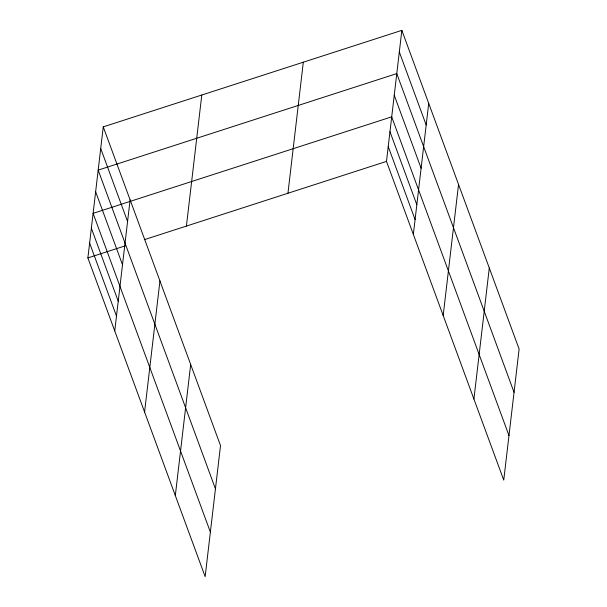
<?xml version="1.0" encoding="UTF-8"?>
<svg xmlns="http://www.w3.org/2000/svg" width="607" height="607" viewBox="0 0 607 607"><rect width="100%" height="100%" fill="white"/><g stroke="black" fill="none" stroke-linecap="round" stroke-linejoin="round"><path stroke-width="0.91" d="M103.251 126.871L220.516 445.599L205.151 576.65L87.878 257.922L103.251 126.871L401.849 30.35L519.122 349.078L503.749 480.129L386.484 161.401L401.849 30.35M114.746 330.936L130.11 199.885M144.58 412.024L159.945 280.965M186.417 226.07L201.79 95.018M175.317 495.562L190.681 364.511M287.946 193.254L303.31 62.202M413.344 234.416L428.717 103.365M443.178 315.503L458.551 184.452M473.915 399.049L489.288 267.99M87.878 257.922L125.505 245.759M144.314 239.682L386.484 161.401M399.315 51.974L426.182 124.989M514.046 392.327L396.781 73.599L98.175 170.119L215.447 488.847M394.247 95.223L421.106 168.238M508.977 435.576L391.705 116.848L93.106 213.361L210.371 532.089M389.967 131.696L416.827 204.711M388.222 146.553L415.089 219.567M100.716 148.495L127.576 221.509M95.64 191.744L122.508 264.751M91.361 228.217L118.228 301.231M89.624 243.073L116.483 316.08"/></g></svg>
